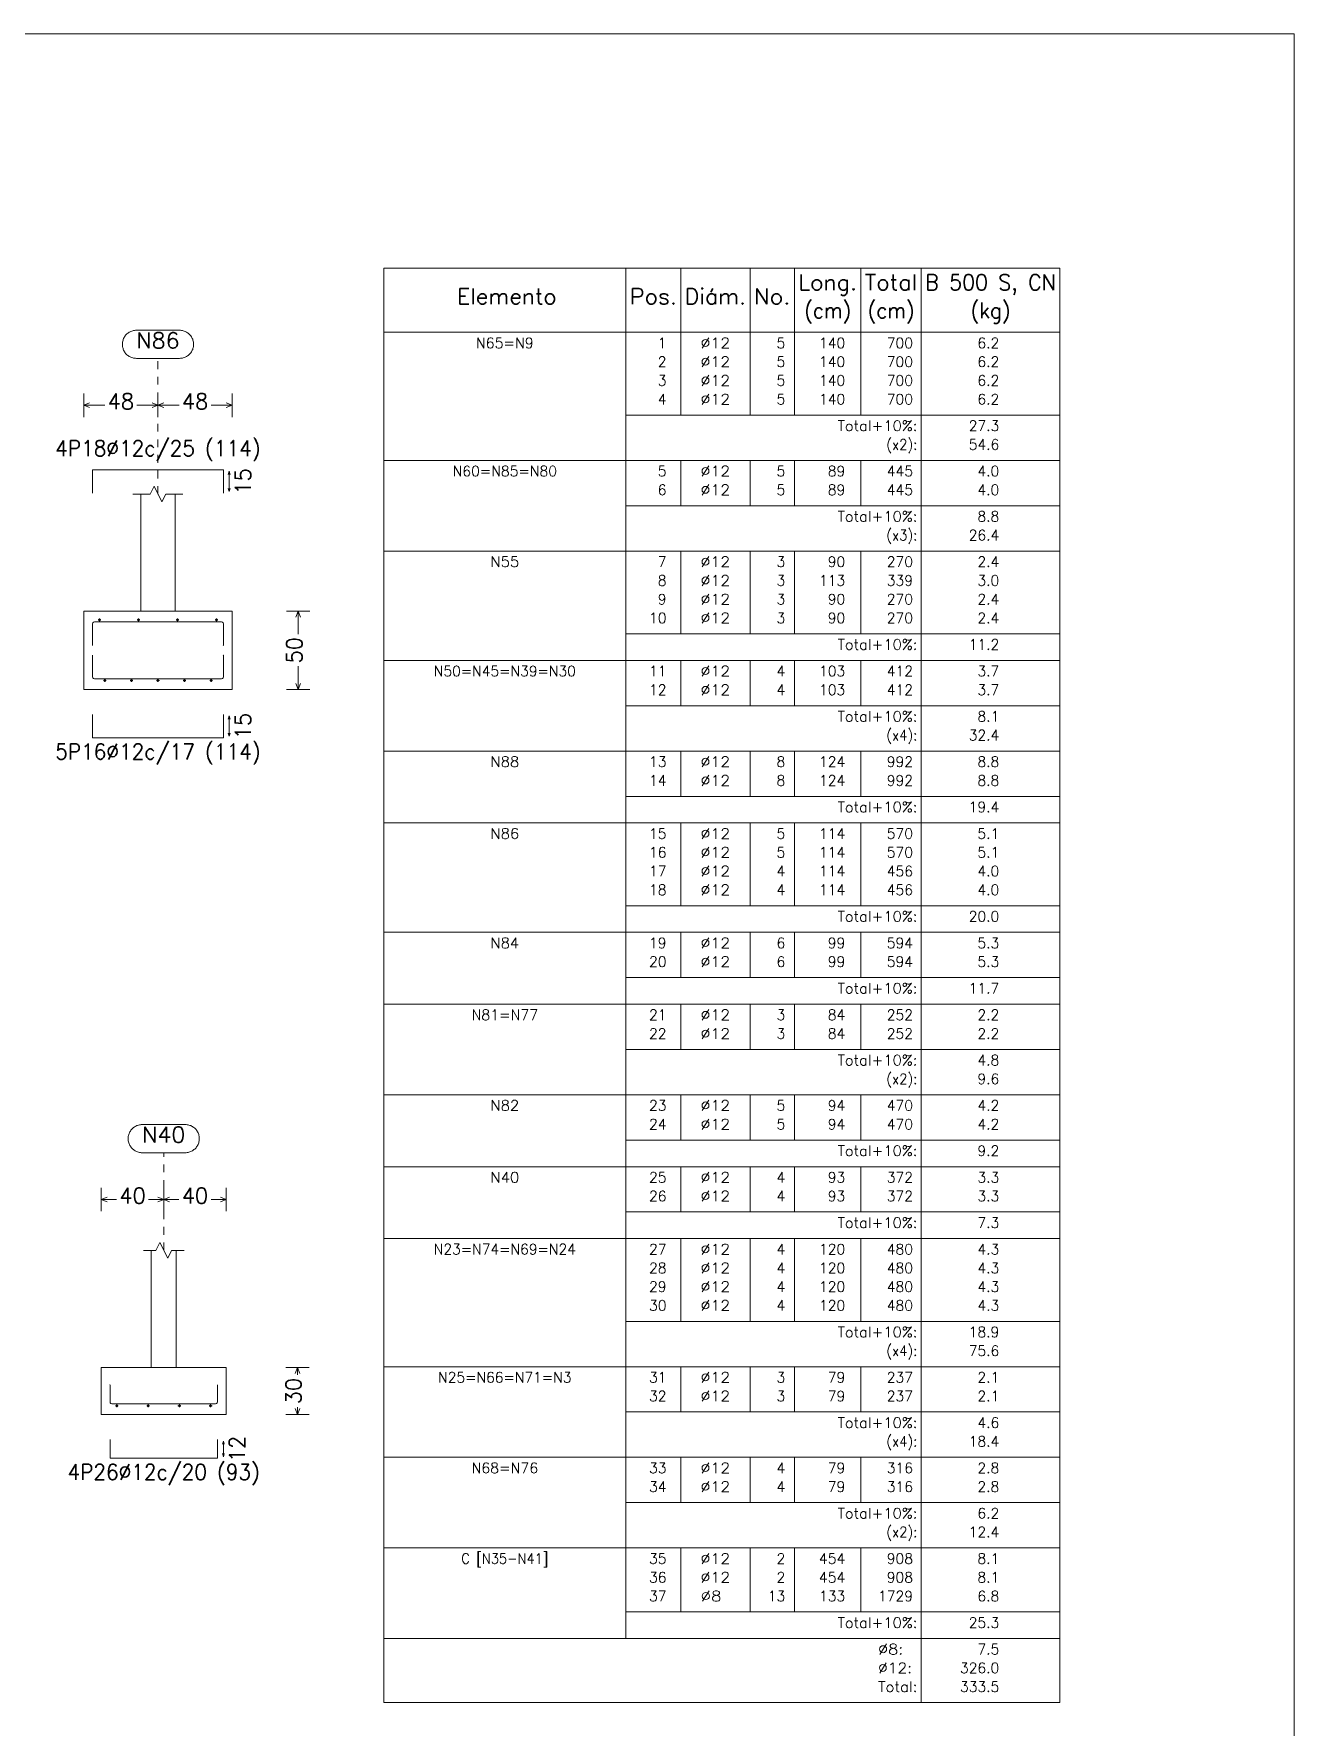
# Model space of a CAD drawing. Header units: millimetres. Extents: x -252 to 259, y -4 to 137.
# Drawn here: x -115.23 to -99.1, y 97.25 to 118.92 of the extents above; entities that cross this region are included whole.
import ezdxf
from ezdxf.enums import TextEntityAlignment as Align

# ---------------------------------------------------------------- set-up
doc = ezdxf.new("R2010")
doc.units = ezdxf.units.MM
doc.linetypes.add('CYPE_PUNTO', pattern=[0.075, 0, -0.075])
for name, color, linetype, lineweight in [('CIM_COTAS', 2, 'Continuous', 0), ('CIM_DIB_ARMADOS', 4, 'Continuous', 0), ('CIM_GEOMETRIA', 2, 'Continuous', 0), ('CIM_TXT_ARMADOS', 3, 'Continuous', 0), ('RECUAD_LIMITES', 2, 'Continuous', 0), ('TABLAS', 1, 'Continuous', 0), ('TEXTO_TABLAS', 1, 'Continuous', 0)]:
    doc.layers.add(name, color=color, linetype=linetype, lineweight=lineweight)
doc.styles.add('CYPETXT', font='romans__.ttf', dxfattribs={"height": 0.2})

msp = doc.modelspace()

# ---------------------------------------------------------------- hatches: boundary and pattern name
at = {"layer": 'CIM_DIB_ARMADOS'}
h = msp.add_hatch(color=256, dxfattribs=at)
edge = h.paths.add_edge_path(flags=0)
edge.add_arc((-114.483, 111.098), 0.0016, 0, 360)
h = msp.add_hatch(color=256, dxfattribs=at)
edge = h.paths.add_edge_path(flags=0)
edge.add_arc((-114.483, 110.97), 0.0016, 0, 360)
h = msp.add_hatch(color=256, dxfattribs=at)
edge = h.paths.add_edge_path(flags=0)
edge.add_arc((-112.807, 111.098), 0.0016, 0, 360)
h = msp.add_hatch(color=256, dxfattribs=at)
edge = h.paths.add_edge_path(flags=0)
edge.add_arc((-112.807, 110.97), 0.0016, 0, 360)
h = msp.add_hatch(color=256, dxfattribs=at)
edge = h.paths.add_edge_path(flags=0)
edge.add_arc((-114.259, 101.628), 0.0016, 0, 360)
h = msp.add_hatch(color=256, dxfattribs=at)
edge = h.paths.add_edge_path(flags=0)
edge.add_arc((-112.883, 101.628), 0.0016, 0, 360)

# ---------------------------------------------------------------- linework, layer by layer
at = {"layer": 'CIM_COTAS', "linetype": 'CYPE_PUNTO'}
for p, q in [((-113.645, 113.034), (-113.645, 114.77)), ((-113.571, 103.352), (-113.571, 104.603))]:
    msp.add_line(p, q, dxfattribs=at)
at = {"layer": 'CIM_COTAS'}
for p, q in [((-114.595, 114.02), (-114.595, 114.32)), ((-113.645, 114.02), (-113.645, 114.32)), ((-113.645, 114.02), (-113.645, 114.32)), ((-112.695, 114.02), (-112.695, 114.32)), ((-114.595, 114.17), (-114.52, 114.2)), ((-114.595, 114.17), (-114.52, 114.14)), ((-114.595, 114.17), (-114.326, 114.17)), ((-113.915, 114.17), (-113.645, 114.17)), ((-113.645, 114.17), (-113.72, 114.2)), ((-113.645, 114.17), (-113.72, 114.14)), ((-113.645, 114.17), (-113.57, 114.2)), ((-113.645, 114.17), (-113.57, 114.14)), ((-113.645, 114.17), (-113.376, 114.17)), ((-112.965, 114.17), (-112.695, 114.17)), ((-112.695, 114.17), (-112.77, 114.2)), ((-112.695, 114.17), (-112.77, 114.14)), ((-112, 111.534), (-111.7, 111.534)), ((-111.85, 111.534), (-111.88, 111.459)), ((-111.85, 111.534), (-111.82, 111.459)), ((-111.85, 111.24), (-111.85, 111.534)), ((-111.85, 110.534), (-111.85, 110.829)), ((-111.85, 110.534), (-111.88, 110.609)), ((-111.85, 110.534), (-111.82, 110.609)), ((-112, 110.534), (-111.7, 110.534)), ((-114.371, 103.853), (-114.371, 104.153)), ((-113.571, 103.853), (-113.571, 104.153)), ((-113.571, 103.853), (-113.571, 104.153)), ((-112.771, 103.853), (-112.771, 104.153)), ((-114.371, 104.003), (-114.296, 104.033)), ((-114.371, 104.003), (-114.296, 103.973)), ((-114.371, 104.003), (-114.177, 104.003)), ((-113.766, 104.003), (-113.571, 104.003)), ((-113.571, 104.003), (-113.646, 104.033)), ((-113.571, 104.003), (-113.646, 103.973)), ((-113.571, 104.003), (-113.496, 104.033)), ((-113.571, 104.003), (-113.496, 103.973)), ((-113.571, 104.003), (-113.377, 104.003)), ((-112.966, 104.003), (-112.771, 104.003)), ((-112.771, 104.003), (-112.846, 104.033)), ((-112.771, 104.003), (-112.846, 103.973)), ((-112.01, 101.852), (-111.71, 101.852)), ((-111.86, 101.852), (-111.89, 101.777)), ((-111.86, 101.852), (-111.83, 101.777)), ((-111.86, 101.758), (-111.86, 101.852)), ((-112.01, 101.252), (-111.71, 101.252)), ((-111.86, 101.252), (-111.89, 101.327)), ((-111.86, 101.252), (-111.86, 101.347)), ((-111.86, 101.252), (-111.83, 101.327))]:
    msp.add_line(p, q, dxfattribs=at)
for points in [[(-113.369, 115.13), (-113.357, 115.13), (-113.345, 115.129), (-113.333, 115.127), (-113.322, 115.124), (-113.31, 115.12), (-113.299, 115.116), (-113.288, 115.111), (-113.278, 115.105), (-113.267, 115.099), (-113.258, 115.091), (-113.249, 115.084), (-113.24, 115.075), (-113.232, 115.066), (-113.224, 115.057), (-113.218, 115.047), (-113.211, 115.037), (-113.206, 115.026), (-113.201, 115.015), (-113.197, 115.004), (-113.194, 114.992), (-113.192, 114.98), (-113.19, 114.968), (-113.189, 114.956), (-113.189, 114.944), (-113.19, 114.932), (-113.192, 114.92), (-113.194, 114.908), (-113.197, 114.897), (-113.201, 114.885), (-113.206, 114.874), (-113.211, 114.864), (-113.218, 114.853), (-113.224, 114.843), (-113.232, 114.834), (-113.24, 114.825), (-113.249, 114.817), (-113.258, 114.809), (-113.267, 114.802), (-113.278, 114.795), (-113.288, 114.79), (-113.299, 114.784), (-113.31, 114.78), (-113.322, 114.777), (-113.333, 114.774), (-113.345, 114.772), (-113.357, 114.771), (-113.369, 114.77), (-113.921, 114.77), (-113.933, 114.771), (-113.945, 114.772), (-113.957, 114.774), (-113.969, 114.777), (-113.98, 114.78), (-113.992, 114.784), (-114.002, 114.79), (-114.013, 114.795), (-114.023, 114.802), (-114.033, 114.809), (-114.042, 114.817), (-114.051, 114.825), (-114.059, 114.834), (-114.066, 114.843), (-114.073, 114.853), (-114.079, 114.864), (-114.085, 114.874), (-114.089, 114.885), (-114.093, 114.897), (-114.096, 114.908), (-114.099, 114.92), (-114.1, 114.932), (-114.101, 114.944), (-114.101, 114.956), (-114.1, 114.968), (-114.099, 114.98), (-114.096, 114.992), (-114.093, 115.004), (-114.089, 115.015), (-114.085, 115.026), (-114.079, 115.037), (-114.073, 115.047), (-114.066, 115.057), (-114.059, 115.066), (-114.051, 115.075), (-114.042, 115.084), (-114.033, 115.091), (-114.023, 115.099), (-114.013, 115.105), (-114.002, 115.111), (-113.992, 115.116), (-113.98, 115.12), (-113.969, 115.124), (-113.957, 115.127), (-113.945, 115.129), (-113.933, 115.13), (-113.921, 115.13), (-113.369, 115.13)], [(-113.295, 104.963), (-113.283, 104.963), (-113.272, 104.961), (-113.26, 104.959), (-113.248, 104.957), (-113.236, 104.953), (-113.225, 104.949), (-113.214, 104.944), (-113.204, 104.938), (-113.194, 104.931), (-113.184, 104.924), (-113.175, 104.917), (-113.166, 104.908), (-113.158, 104.899), (-113.151, 104.89), (-113.144, 104.88), (-113.138, 104.87), (-113.132, 104.859), (-113.128, 104.848), (-113.124, 104.836), (-113.12, 104.825), (-113.118, 104.813), (-113.116, 104.801), (-113.116, 104.789), (-113.116, 104.777), (-113.116, 104.765), (-113.118, 104.753), (-113.12, 104.741), (-113.124, 104.73), (-113.128, 104.718), (-113.132, 104.707), (-113.138, 104.697), (-113.144, 104.686), (-113.151, 104.676), (-113.158, 104.667), (-113.166, 104.658), (-113.175, 104.65), (-113.184, 104.642), (-113.194, 104.635), (-113.204, 104.628), (-113.214, 104.622), (-113.225, 104.617), (-113.236, 104.613), (-113.248, 104.609), (-113.26, 104.607), (-113.272, 104.605), (-113.283, 104.603), (-113.295, 104.603), (-113.847, 104.603), (-113.86, 104.603), (-113.871, 104.605), (-113.883, 104.607), (-113.895, 104.609), (-113.907, 104.613), (-113.918, 104.617), (-113.929, 104.622), (-113.939, 104.628), (-113.949, 104.635), (-113.959, 104.642), (-113.968, 104.65), (-113.977, 104.658), (-113.985, 104.667), (-113.992, 104.676), (-113.999, 104.686), (-114.005, 104.697), (-114.011, 104.707), (-114.015, 104.718), (-114.019, 104.73), (-114.023, 104.741), (-114.025, 104.753), (-114.027, 104.765), (-114.027, 104.777), (-114.027, 104.789), (-114.027, 104.801), (-114.025, 104.813), (-114.023, 104.825), (-114.019, 104.836), (-114.015, 104.848), (-114.011, 104.859), (-114.005, 104.87), (-113.999, 104.88), (-113.992, 104.89), (-113.985, 104.899), (-113.977, 104.908), (-113.968, 104.917), (-113.959, 104.924), (-113.949, 104.931), (-113.939, 104.938), (-113.929, 104.944), (-113.918, 104.949), (-113.907, 104.953), (-113.895, 104.957), (-113.883, 104.959), (-113.871, 104.961), (-113.86, 104.963), (-113.847, 104.963), (-113.295, 104.963)]]:
    msp.add_lwpolyline(points, close=True, dxfattribs=at)
at = {"layer": 'CIM_DIB_ARMADOS'}
for p, q in [((-114.413, 111.422), (-114.377, 111.422)), ((-114.395, 111.404), (-114.395, 111.44)), ((-113.913, 111.422), (-113.877, 111.422)), ((-113.895, 111.404), (-113.895, 111.44)), ((-113.413, 111.422), (-113.377, 111.422)), ((-113.395, 111.404), (-113.395, 111.44)), ((-112.913, 111.422), (-112.877, 111.422)), ((-112.895, 111.404), (-112.895, 111.44)), ((-114.343, 110.646), (-114.307, 110.646)), ((-114.325, 110.628), (-114.325, 110.664)), ((-114.003, 110.646), (-113.967, 110.646)), ((-113.985, 110.628), (-113.985, 110.664)), ((-113.663, 110.646), (-113.627, 110.646)), ((-113.645, 110.628), (-113.645, 110.664)), ((-113.323, 110.646), (-113.287, 110.646)), ((-113.305, 110.628), (-113.305, 110.664)), ((-112.983, 110.646), (-112.947, 110.646)), ((-112.965, 110.628), (-112.965, 110.664)), ((-114.189, 101.364), (-114.153, 101.364)), ((-114.171, 101.346), (-114.171, 101.382)), ((-113.789, 101.364), (-113.753, 101.364)), ((-113.771, 101.346), (-113.771, 101.382)), ((-113.389, 101.364), (-113.353, 101.364)), ((-113.371, 101.346), (-113.371, 101.382)), ((-112.989, 101.364), (-112.953, 101.364)), ((-112.971, 101.346), (-112.971, 101.382))]:
    msp.add_line(p, q, dxfattribs=at)
for points in [[(-112.807, 113.045), (-112.807, 113.345), (-114.483, 113.345), (-114.483, 113.045)], [(-112.807, 111.098), (-112.807, 111.374), (-112.81, 111.386), (-112.819, 111.395), (-112.831, 111.398), (-114.459, 111.398), (-114.471, 111.395), (-114.48, 111.386), (-114.483, 111.374), (-114.483, 111.098)], [(-112.807, 110.97), (-112.807, 110.694), (-112.81, 110.682), (-112.819, 110.673), (-112.831, 110.67), (-114.459, 110.67), (-114.471, 110.673), (-114.48, 110.682), (-114.483, 110.694), (-114.483, 110.97)], [(-112.807, 110.213), (-112.807, 109.913), (-114.483, 109.913), (-114.483, 110.213)], [(-112.883, 101.628), (-112.883, 101.412), (-112.887, 101.4), (-112.895, 101.391), (-112.907, 101.388), (-114.235, 101.388), (-114.247, 101.391), (-114.256, 101.4), (-114.259, 101.412), (-114.259, 101.628)], [(-112.883, 100.931), (-112.883, 100.691), (-114.259, 100.691), (-114.259, 100.931)]]:
    msp.add_lwpolyline(points, dxfattribs=at)
for centre, radius in [((-114.395, 111.422), 0.012), ((-113.895, 111.422), 0.012), ((-113.395, 111.422), 0.012), ((-112.895, 111.422), 0.012), ((-114.483, 111.098), 0.0016), ((-114.483, 110.97), 0.0016), ((-112.807, 111.098), 0.0016), ((-112.807, 110.97), 0.0016), ((-114.325, 110.646), 0.012), ((-113.985, 110.646), 0.012), ((-113.645, 110.646), 0.012), ((-113.305, 110.646), 0.012), ((-112.965, 110.646), 0.012), ((-114.259, 101.628), 0.0016), ((-112.883, 101.628), 0.0016), ((-114.171, 101.364), 0.012), ((-113.771, 101.364), 0.012), ((-113.371, 101.364), 0.012), ((-112.971, 101.364), 0.012)]:
    msp.add_circle(centre, radius, dxfattribs=at)
at = {"layer": 'CIM_GEOMETRIA'}
for p, q in [((-113.425, 111.534), (-113.425, 113.034)), ((-114.595, 111.534), (-112.695, 111.534)), ((-114.595, 110.534), (-114.595, 111.534)), ((-113.425, 111.534), (-113.865, 111.534)), ((-112.695, 110.534), (-112.695, 111.534)), ((-112.695, 110.534), (-114.595, 110.534)), ((-113.411, 101.852), (-113.411, 103.352)), ((-114.371, 101.852), (-112.771, 101.852)), ((-114.371, 101.252), (-114.371, 101.852)), ((-113.411, 101.852), (-113.731, 101.852)), ((-112.771, 101.252), (-112.771, 101.852)), ((-112.771, 101.252), (-114.371, 101.252))]:
    msp.add_line(p, q, dxfattribs=at)
for points in [[(-113.965, 113.034), (-113.745, 113.034), (-113.695, 113.134), (-113.595, 112.934), (-113.545, 113.034), (-113.325, 113.034)], [(-113.425, 111.534), (-113.457, 111.534), (-113.833, 111.534), (-113.865, 111.534), (-113.865, 113.034)], [(-113.831, 103.352), (-113.671, 103.352), (-113.621, 103.452), (-113.521, 103.252), (-113.471, 103.352), (-113.311, 103.352)], [(-113.411, 101.852), (-113.437, 101.852), (-113.705, 101.852), (-113.731, 101.852), (-113.731, 103.352)]]:
    msp.add_lwpolyline(points, dxfattribs=at)
at = {"layer": 'CIM_TXT_ARMADOS'}
for p, q in [((-112.745, 113.285), (-112.732, 113.325)), ((-112.72, 113.285), (-112.732, 113.325)), ((-112.732, 113.065), (-112.732, 113.325)), ((-112.745, 113.105), (-112.732, 113.065)), ((-112.72, 113.105), (-112.732, 113.065)), ((-112.745, 110.153), (-112.732, 110.193)), ((-112.72, 110.153), (-112.732, 110.193)), ((-112.732, 110.193), (-112.732, 109.933)), ((-112.745, 109.973), (-112.732, 109.933)), ((-112.72, 109.973), (-112.732, 109.933)), ((-112.821, 100.871), (-112.808, 100.911)), ((-112.796, 100.871), (-112.808, 100.911)), ((-112.808, 100.911), (-112.808, 100.711)), ((-112.821, 100.751), (-112.808, 100.711)), ((-112.796, 100.751), (-112.808, 100.711))]:
    msp.add_line(p, q, dxfattribs=at)
at = {"layer": 'RECUAD_LIMITES'}
msp.add_lwpolyline([(-158.498, 76.924), (-99.098, 76.924), (-99.098, 118.924), (-158.498, 118.924), (-158.498, 76.924)], close=True, dxfattribs=at)
at = {"layer": 'TABLAS'}
for p, q in [((-110.754, 115.054), (-110.754, 115.924)), ((-110.754, 115.924), (-102.098, 115.924)), ((-107.654, 115.054), (-107.654, 115.924)), ((-106.951, 115.054), (-106.951, 115.924)), ((-106.065, 115.054), (-106.065, 115.924)), ((-105.497, 115.054), (-105.497, 115.924)), ((-104.644, 115.054), (-104.644, 115.924)), ((-103.872, 115.054), (-103.872, 115.924)), ((-102.098, 115.054), (-102.098, 115.924)), ((-110.754, 115.104), (-102.098, 115.104)), ((-110.754, 113.514), (-110.754, 115.054)), ((-107.654, 113.514), (-107.654, 115.054)), ((-106.951, 114.044), (-106.951, 115.054)), ((-106.065, 114.044), (-106.065, 115.054)), ((-105.497, 114.044), (-105.497, 115.054)), ((-104.644, 114.044), (-104.644, 115.054)), ((-103.872, 113.514), (-103.872, 115.054)), ((-102.098, 113.514), (-102.098, 115.054)), ((-107.654, 114.044), (-102.098, 114.044)), ((-110.754, 113.414), (-110.754, 113.514)), ((-110.754, 113.464), (-102.098, 113.464)), ((-110.754, 112.354), (-110.754, 113.414)), ((-107.654, 113.414), (-107.654, 113.514)), ((-107.654, 112.354), (-107.654, 113.414)), ((-106.951, 113.414), (-106.951, 113.464)), ((-106.951, 112.884), (-106.951, 113.414)), ((-106.065, 113.414), (-106.065, 113.464)), ((-106.065, 112.884), (-106.065, 113.414)), ((-105.497, 113.414), (-105.497, 113.464)), ((-105.497, 112.884), (-105.497, 113.414)), ((-104.644, 113.414), (-104.644, 113.464)), ((-104.644, 112.884), (-104.644, 113.414)), ((-103.872, 113.414), (-103.872, 113.514)), ((-103.872, 112.354), (-103.872, 113.414)), ((-102.098, 113.414), (-102.098, 113.514)), ((-102.098, 112.354), (-102.098, 113.414)), ((-107.654, 112.884), (-102.098, 112.884)), ((-110.754, 112.254), (-110.754, 112.354)), ((-110.754, 112.304), (-102.098, 112.304)), ((-107.654, 112.254), (-107.654, 112.354)), ((-106.951, 112.254), (-106.951, 112.304)), ((-106.065, 112.254), (-106.065, 112.304)), ((-105.497, 112.254), (-105.497, 112.304)), ((-104.644, 112.254), (-104.644, 112.304)), ((-103.872, 112.254), (-103.872, 112.354)), ((-102.098, 112.254), (-102.098, 112.354)), ((-110.754, 110.954), (-110.754, 112.254)), ((-107.654, 110.954), (-107.654, 112.254)), ((-106.951, 111.244), (-106.951, 112.254)), ((-106.065, 111.244), (-106.065, 112.254)), ((-105.497, 111.244), (-105.497, 112.254)), ((-104.644, 111.244), (-104.644, 112.254)), ((-103.872, 110.954), (-103.872, 112.254)), ((-102.098, 110.954), (-102.098, 112.254)), ((-107.654, 111.244), (-102.098, 111.244)), ((-110.754, 110.854), (-110.754, 110.954)), ((-110.754, 110.904), (-102.098, 110.904)), ((-110.754, 109.794), (-110.754, 110.854)), ((-107.654, 110.854), (-107.654, 110.954)), ((-107.654, 109.794), (-107.654, 110.854)), ((-106.951, 110.854), (-106.951, 110.904)), ((-106.951, 110.324), (-106.951, 110.854)), ((-106.065, 110.854), (-106.065, 110.904)), ((-106.065, 110.324), (-106.065, 110.854)), ((-105.497, 110.854), (-105.497, 110.904)), ((-105.497, 110.324), (-105.497, 110.854)), ((-104.644, 110.854), (-104.644, 110.904)), ((-104.644, 110.324), (-104.644, 110.854)), ((-103.872, 110.854), (-103.872, 110.954)), ((-103.872, 109.794), (-103.872, 110.854)), ((-102.098, 110.854), (-102.098, 110.954)), ((-102.098, 109.794), (-102.098, 110.854)), ((-107.654, 110.324), (-102.098, 110.324)), ((-110.754, 109.694), (-110.754, 109.794)), ((-110.754, 109.744), (-102.098, 109.744)), ((-110.754, 108.874), (-110.754, 109.694)), ((-107.654, 109.694), (-107.654, 109.794)), ((-107.654, 108.874), (-107.654, 109.694)), ((-106.951, 109.694), (-106.951, 109.744)), ((-106.951, 109.164), (-106.951, 109.694)), ((-106.065, 109.694), (-106.065, 109.744)), ((-106.065, 109.164), (-106.065, 109.694)), ((-105.497, 109.694), (-105.497, 109.744)), ((-105.497, 109.164), (-105.497, 109.694)), ((-104.644, 109.694), (-104.644, 109.744)), ((-104.644, 109.164), (-104.644, 109.694)), ((-103.872, 109.694), (-103.872, 109.794)), ((-103.872, 108.874), (-103.872, 109.694)), ((-102.098, 109.694), (-102.098, 109.794)), ((-102.098, 108.874), (-102.098, 109.694)), ((-107.654, 109.164), (-102.098, 109.164)), ((-110.754, 108.774), (-110.754, 108.874)), ((-110.754, 108.824), (-102.098, 108.824)), ((-107.654, 108.774), (-107.654, 108.874)), ((-106.951, 108.774), (-106.951, 108.824)), ((-106.065, 108.774), (-106.065, 108.824)), ((-105.497, 108.774), (-105.497, 108.824)), ((-104.644, 108.774), (-104.644, 108.824)), ((-103.872, 108.774), (-103.872, 108.874)), ((-102.098, 108.774), (-102.098, 108.874)), ((-110.754, 107.474), (-110.754, 108.774)), ((-107.654, 107.474), (-107.654, 108.774)), ((-106.951, 107.764), (-106.951, 108.774)), ((-106.065, 107.764), (-106.065, 108.774)), ((-105.497, 107.764), (-105.497, 108.774)), ((-104.644, 107.764), (-104.644, 108.774)), ((-103.872, 107.474), (-103.872, 108.774)), ((-102.098, 107.474), (-102.098, 108.774)), ((-107.654, 107.764), (-102.098, 107.764)), ((-110.754, 107.374), (-110.754, 107.474)), ((-110.754, 107.424), (-102.098, 107.424)), ((-110.754, 106.554), (-110.754, 107.374)), ((-107.654, 107.374), (-107.654, 107.474)), ((-107.654, 106.554), (-107.654, 107.374)), ((-106.951, 107.374), (-106.951, 107.424)), ((-106.951, 106.844), (-106.951, 107.374)), ((-106.065, 107.374), (-106.065, 107.424)), ((-106.065, 106.844), (-106.065, 107.374)), ((-105.497, 107.374), (-105.497, 107.424)), ((-105.497, 106.844), (-105.497, 107.374)), ((-104.644, 107.374), (-104.644, 107.424)), ((-104.644, 106.844), (-104.644, 107.374)), ((-103.872, 107.374), (-103.872, 107.474)), ((-103.872, 106.554), (-103.872, 107.374)), ((-102.098, 107.374), (-102.098, 107.474)), ((-102.098, 106.554), (-102.098, 107.374)), ((-107.654, 106.844), (-102.098, 106.844)), ((-110.754, 106.454), (-110.754, 106.554)), ((-110.754, 106.504), (-102.098, 106.504)), ((-110.754, 105.394), (-110.754, 106.454)), ((-107.654, 106.454), (-107.654, 106.554)), ((-107.654, 105.394), (-107.654, 106.454)), ((-106.951, 106.454), (-106.951, 106.504)), ((-106.951, 105.924), (-106.951, 106.454)), ((-106.065, 106.454), (-106.065, 106.504)), ((-106.065, 105.924), (-106.065, 106.454)), ((-105.497, 106.454), (-105.497, 106.504)), ((-105.497, 105.924), (-105.497, 106.454)), ((-104.644, 106.454), (-104.644, 106.504)), ((-104.644, 105.924), (-104.644, 106.454)), ((-103.872, 106.454), (-103.872, 106.554)), ((-103.872, 105.394), (-103.872, 106.454)), ((-102.098, 106.454), (-102.098, 106.554)), ((-102.098, 105.394), (-102.098, 106.454)), ((-107.654, 105.924), (-102.098, 105.924)), ((-110.754, 105.294), (-110.754, 105.394)), ((-110.754, 105.344), (-102.098, 105.344)), ((-107.654, 105.294), (-107.654, 105.394)), ((-106.951, 105.294), (-106.951, 105.344)), ((-106.065, 105.294), (-106.065, 105.344)), ((-105.497, 105.294), (-105.497, 105.344)), ((-104.644, 105.294), (-104.644, 105.344)), ((-103.872, 105.294), (-103.872, 105.394)), ((-102.098, 105.294), (-102.098, 105.394)), ((-110.754, 104.474), (-110.754, 105.294)), ((-107.654, 104.474), (-107.654, 105.294)), ((-106.951, 104.764), (-106.951, 105.294)), ((-106.065, 104.764), (-106.065, 105.294)), ((-105.497, 104.764), (-105.497, 105.294)), ((-104.644, 104.764), (-104.644, 105.294)), ((-103.872, 104.474), (-103.872, 105.294)), ((-102.098, 104.474), (-102.098, 105.294)), ((-107.654, 104.764), (-102.098, 104.764)), ((-110.754, 104.374), (-110.754, 104.474)), ((-107.654, 104.374), (-107.654, 104.474)), ((-103.872, 104.374), (-103.872, 104.474)), ((-102.098, 104.374), (-102.098, 104.474)), ((-110.754, 104.424), (-102.098, 104.424)), ((-110.754, 103.554), (-110.754, 104.374)), ((-107.654, 103.554), (-107.654, 104.374)), ((-106.951, 104.374), (-106.951, 104.424)), ((-106.951, 103.844), (-106.951, 104.374)), ((-106.065, 104.374), (-106.065, 104.424)), ((-106.065, 103.844), (-106.065, 104.374)), ((-105.497, 104.374), (-105.497, 104.424)), ((-105.497, 103.844), (-105.497, 104.374)), ((-104.644, 104.374), (-104.644, 104.424)), ((-104.644, 103.844), (-104.644, 104.374)), ((-103.872, 103.554), (-103.872, 104.374)), ((-102.098, 103.554), (-102.098, 104.374)), ((-107.654, 103.844), (-102.098, 103.844)), ((-110.754, 103.454), (-110.754, 103.554)), ((-110.754, 103.504), (-102.098, 103.504)), ((-110.754, 101.914), (-110.754, 103.454)), ((-107.654, 103.454), (-107.654, 103.554)), ((-107.654, 101.914), (-107.654, 103.454)), ((-106.951, 103.454), (-106.951, 103.504)), ((-106.951, 102.444), (-106.951, 103.454)), ((-106.065, 103.454), (-106.065, 103.504)), ((-106.065, 102.444), (-106.065, 103.454)), ((-105.497, 103.454), (-105.497, 103.504)), ((-105.497, 102.444), (-105.497, 103.454)), ((-104.644, 103.454), (-104.644, 103.504)), ((-104.644, 102.444), (-104.644, 103.454)), ((-103.872, 103.454), (-103.872, 103.554)), ((-103.872, 101.914), (-103.872, 103.454)), ((-102.098, 103.454), (-102.098, 103.554)), ((-102.098, 101.914), (-102.098, 103.454)), ((-107.654, 102.444), (-102.098, 102.444)), ((-110.754, 101.814), (-110.754, 101.914)), ((-107.654, 101.814), (-107.654, 101.914)), ((-103.872, 101.814), (-103.872, 101.914)), ((-102.098, 101.814), (-102.098, 101.914)), ((-110.754, 101.864), (-102.098, 101.864)), ((-110.754, 100.754), (-110.754, 101.814)), ((-107.654, 100.754), (-107.654, 101.814)), ((-106.951, 101.814), (-106.951, 101.864)), ((-106.951, 101.284), (-106.951, 101.814)), ((-106.065, 101.814), (-106.065, 101.864)), ((-106.065, 101.284), (-106.065, 101.814)), ((-105.497, 101.814), (-105.497, 101.864)), ((-105.497, 101.284), (-105.497, 101.814)), ((-104.644, 101.814), (-104.644, 101.864)), ((-104.644, 101.284), (-104.644, 101.814)), ((-103.872, 100.754), (-103.872, 101.814)), ((-102.098, 100.754), (-102.098, 101.814)), ((-107.654, 101.284), (-102.098, 101.284)), ((-110.754, 100.654), (-110.754, 100.754)), ((-110.754, 100.704), (-102.098, 100.704)), ((-110.754, 99.594), (-110.754, 100.654)), ((-107.654, 100.654), (-107.654, 100.754)), ((-107.654, 99.594), (-107.654, 100.654)), ((-106.951, 100.654), (-106.951, 100.704)), ((-106.951, 100.124), (-106.951, 100.654)), ((-106.065, 100.654), (-106.065, 100.704)), ((-106.065, 100.124), (-106.065, 100.654)), ((-105.497, 100.654), (-105.497, 100.704)), ((-105.497, 100.124), (-105.497, 100.654)), ((-104.644, 100.654), (-104.644, 100.704)), ((-104.644, 100.124), (-104.644, 100.654)), ((-103.872, 100.654), (-103.872, 100.754)), ((-103.872, 99.594), (-103.872, 100.654)), ((-102.098, 100.654), (-102.098, 100.754)), ((-102.098, 99.594), (-102.098, 100.654)), ((-107.654, 100.124), (-102.098, 100.124)), ((-110.754, 99.494), (-110.754, 99.594)), ((-110.754, 99.544), (-102.098, 99.544)), ((-110.754, 98.434), (-110.754, 99.494)), ((-107.654, 99.494), (-107.654, 99.594)), ((-107.654, 98.434), (-107.654, 99.494)), ((-106.951, 99.494), (-106.951, 99.544)), ((-106.951, 98.724), (-106.951, 99.494)), ((-106.065, 99.494), (-106.065, 99.544)), ((-106.065, 98.724), (-106.065, 99.494)), ((-105.497, 99.494), (-105.497, 99.544)), ((-105.497, 98.724), (-105.497, 99.494)), ((-104.644, 99.494), (-104.644, 99.544)), ((-104.644, 98.724), (-104.644, 99.494)), ((-103.872, 99.494), (-103.872, 99.594)), ((-103.872, 98.434), (-103.872, 99.494)), ((-102.098, 99.494), (-102.098, 99.594)), ((-102.098, 98.434), (-102.098, 99.494)), ((-107.654, 98.724), (-102.098, 98.724)), ((-110.754, 98.334), (-110.754, 98.434)), ((-107.654, 98.384), (-107.654, 98.434)), ((-103.872, 98.334), (-103.872, 98.434)), ((-102.098, 98.334), (-102.098, 98.434)), ((-110.754, 98.384), (-102.098, 98.384)), ((-110.754, 98.094), (-110.754, 98.334)), ((-103.872, 98.094), (-103.872, 98.334)), ((-102.098, 98.094), (-102.098, 98.334)), ((-110.754, 97.854), (-110.754, 98.094)), ((-103.872, 97.854), (-103.872, 98.094)), ((-102.098, 97.854), (-102.098, 98.094)), ((-110.754, 97.564), (-110.754, 97.854)), ((-103.872, 97.564), (-103.872, 97.854)), ((-102.098, 97.564), (-102.098, 97.854)), ((-110.754, 97.564), (-102.098, 97.564))]:
    msp.add_line(p, q, dxfattribs=at)

# ---------------------------------------------------------------- texts
at = {"layer": 'CIM_COTAS', "style": 'CYPETXT'}
for s, width, p, p2 in [('N86', 0.924861, (-113.921, 114.9), (-113.369, 114.9)), ('48', 0.872087, (-114.288, 114.12), (-113.952, 114.12)), ('48', 0.872087, (-113.338, 114.12), (-113.002, 114.12)), ('N40', 0.924861, (-113.847, 104.733), (-113.295, 104.733)), ('40', 0.872087, (-114.139, 103.953), (-113.803, 103.953)), ('40', 0.872087, (-113.339, 103.953), (-113.003, 103.953))]:
    msp.add_text(s, height=0.2, dxfattribs=dict(at, width=width)).set_placement(p, p2, align=Align.FIT)
at = {"layer": 'CIM_COTAS', "style": 'CYPETXT', "width": 0.872087}
for s, p, p2 in [('50', (-111.8, 110.866), (-111.8, 111.202)), ('30', (-111.81, 101.384), (-111.81, 101.72))]:
    msp.add_text(s, height=0.2, rotation=90, dxfattribs=at).set_placement(p, p2, align=Align.FIT)
at = {"layer": 'CIM_TXT_ARMADOS', "style": 'CYPETXT'}
for s, width, p, p2 in [('4P18%%c12c/25 (114)', 0.829545, (-114.961, 113.52), (-112.33, 113.52)), ('5P16%%c12c/17 (114)', 0.829545, (-114.961, 109.638), (-112.33, 109.638)), ('4P26%%c12c/20 (93)', 0.826794, (-114.803, 100.416), (-112.34, 100.416))]:
    msp.add_text(s, height=0.2, dxfattribs=dict(at, width=width)).set_placement(p, p2, align=Align.FIT)
at = {"layer": 'CIM_TXT_ARMADOS', "style": 'CYPETXT', "width": 0.872087}
for s, p, p2 in [('15', (-112.457, 113.027), (-112.457, 113.363)), ('15', (-112.457, 109.895), (-112.457, 110.231)), ('12', (-112.533, 100.643), (-112.533, 100.979))]:
    msp.add_text(s, height=0.2, rotation=90, dxfattribs=at).set_placement(p, p2, align=Align.FIT)
at = {"layer": 'TEXTO_TABLAS', "style": 'CYPETXT'}
for s, height, width, p, p2 in [('Long.', 0.2, 0.937094, (-105.447, 115.644), (-104.694, 115.644)), ('Total', 0.2, 0.935074, (-104.594, 115.644), (-103.922, 115.644)), ('B 500 S, CN', 0.2, 0.772631, (-103.822, 115.644), (-102.148, 115.644)), ('Elemento', 0.2, 0.922929, (-109.816, 115.464), (-108.541, 115.464)), ('Pos.', 0.2, 0.930043, (-107.604, 115.464), (-107.001, 115.464)), ('Diám.', 0.2, 0.924206, (-106.901, 115.464), (-106.115, 115.464)), ('No.', 0.2, 0.948463, (-106.015, 115.464), (-105.547, 115.464)), ('(cm)', 0.2, 0.818573, (-105.37, 115.284), (-104.77, 115.284)), ('(cm)', 0.2, 0.818573, (-104.558, 115.284), (-103.958, 115.284)), ('(kg)', 0.2, 0.827454, (-103.241, 115.284), (-102.728, 115.284)), ('N65=N9', 0.1333, 0.88786, (-109.574, 114.901), (-108.834, 114.901)), ('1', 0.133, 0.872087, (-107.246, 114.901), (-107.134, 114.901)), ('%%c12', 0.1333, 1.002473, (-106.698, 114.901), (-106.318, 114.901)), ('5', 0.133, 0.872087, (-105.725, 114.901), (-105.613, 114.901)), ('140', 0.1333, 0.872087, (-105.182, 114.901), (-104.846, 114.901)), ('700', 0.1333, 0.872087, (-104.314, 114.901), (-103.978, 114.901)), ('6.2', 0.1333, 0.868061, (-103.153, 114.901), (-102.873, 114.901)), ('2', 0.133, 0.872087, (-107.246, 114.661), (-107.134, 114.661)), ('%%c12', 0.1333, 1.002473, (-106.698, 114.661), (-106.318, 114.661)), ('5', 0.133, 0.872087, (-105.725, 114.661), (-105.613, 114.661)), ('140', 0.1333, 0.872087, (-105.182, 114.661), (-104.846, 114.661)), ('700', 0.1333, 0.872087, (-104.314, 114.661), (-103.978, 114.661)), ('6.2', 0.1333, 0.868061, (-103.153, 114.661), (-102.873, 114.661)), ('3', 0.133, 0.872087, (-107.246, 114.421), (-107.134, 114.421)), ('%%c12', 0.1333, 1.002473, (-106.698, 114.421), (-106.318, 114.421)), ('5', 0.133, 0.872087, (-105.725, 114.421), (-105.613, 114.421)), ('140', 0.1333, 0.872087, (-105.182, 114.421), (-104.846, 114.421)), ('700', 0.1333, 0.872087, (-104.314, 114.421), (-103.978, 114.421)), ('6.2', 0.1333, 0.868061, (-103.153, 114.421), (-102.873, 114.421)), ('4', 0.133, 0.872087, (-107.246, 114.181), (-107.134, 114.181)), ('%%c12', 0.1333, 1.002473, (-106.698, 114.181), (-106.318, 114.181)), ('5', 0.133, 0.872087, (-105.725, 114.181), (-105.613, 114.181)), ('140', 0.1333, 0.872087, (-105.182, 114.181), (-104.846, 114.181)), ('700', 0.1333, 0.872087, (-104.314, 114.181), (-103.978, 114.181)), ('6.2', 0.1333, 0.868061, (-103.153, 114.181), (-102.873, 114.181)), ('Total+10%:', 0.1333, 0.906318, (-104.944, 113.841), (-103.922, 113.841)), ('27.3', 0.1333, 0.869207, (-103.265, 113.841), (-102.873, 113.841)), ('(x2):', 0.1333, 0.820215, (-104.32, 113.601), (-103.922, 113.601)), ('54.6', 0.1333, 0.869207, (-103.265, 113.601), (-102.873, 113.601)), ('N60=N85=N80', 0.13333, 0.875556, (-109.872, 113.261), (-108.536, 113.261)), ('5', 0.133, 0.872087, (-107.246, 113.261), (-107.134, 113.261)), ('%%c12', 0.1333, 1.002473, (-106.698, 113.261), (-106.318, 113.261)), ('5', 0.133, 0.872087, (-105.725, 113.261), (-105.613, 113.261)), ('89', 0.1333, 0.872087, (-105.07, 113.261), (-104.846, 113.261)), ('445', 0.1333, 0.872087, (-104.314, 113.261), (-103.978, 113.261)), ('4.0', 0.1333, 0.868061, (-103.153, 113.261), (-102.873, 113.261)), ('6', 0.133, 0.872087, (-107.246, 113.021), (-107.134, 113.021)), ('%%c12', 0.1333, 1.002473, (-106.698, 113.021), (-106.318, 113.021)), ('5', 0.133, 0.872087, (-105.725, 113.021), (-105.613, 113.021)), ('89', 0.1333, 0.872087, (-105.07, 113.021), (-104.846, 113.021)), ('445', 0.1333, 0.872087, (-104.314, 113.021), (-103.978, 113.021)), ('4.0', 0.1333, 0.868061, (-103.153, 113.021), (-102.873, 113.021)), ('Total+10%:', 0.1333, 0.906318, (-104.944, 112.681), (-103.922, 112.681)), ('8.8', 0.1333, 0.868061, (-103.153, 112.681), (-102.873, 112.681)), ('(x3):', 0.1333, 0.820215, (-104.32, 112.441), (-103.922, 112.441)), ('26.4', 0.1333, 0.869207, (-103.265, 112.441), (-102.873, 112.441)), ('N55', 0.1333, 0.924861, (-109.388, 112.101), (-109.02, 112.101)), ('7', 0.133, 0.872087, (-107.246, 112.101), (-107.134, 112.101)), ('%%c12', 0.1333, 1.002473, (-106.698, 112.101), (-106.318, 112.101)), ('3', 0.133, 0.872087, (-105.725, 112.101), (-105.613, 112.101)), ('90', 0.1333, 0.872087, (-105.07, 112.101), (-104.846, 112.101)), ('270', 0.1333, 0.872087, (-104.314, 112.101), (-103.978, 112.101)), ('2.4', 0.1333, 0.868061, (-103.153, 112.101), (-102.873, 112.101)), ('8', 0.133, 0.872087, (-107.246, 111.861), (-107.134, 111.861)), ('%%c12', 0.1333, 1.002473, (-106.698, 111.861), (-106.318, 111.861)), ('3', 0.133, 0.872087, (-105.725, 111.861), (-105.613, 111.861)), ('113', 0.1333, 0.872087, (-105.182, 111.861), (-104.846, 111.861)), ('339', 0.1333, 0.872087, (-104.314, 111.861), (-103.978, 111.861)), ('3.0', 0.1333, 0.868061, (-103.153, 111.861), (-102.873, 111.861)), ('9', 0.133, 0.872087, (-107.246, 111.621), (-107.134, 111.621)), ('%%c12', 0.1333, 1.002473, (-106.698, 111.621), (-106.318, 111.621)), ('3', 0.133, 0.872087, (-105.725, 111.621), (-105.613, 111.621)), ('90', 0.1333, 0.872087, (-105.07, 111.621), (-104.846, 111.621)), ('270', 0.1333, 0.872087, (-104.314, 111.621), (-103.978, 111.621)), ('2.4', 0.1333, 0.868061, (-103.153, 111.621), (-102.873, 111.621)), ('10', 0.1333, 0.872087, (-107.358, 111.381), (-107.134, 111.381)), ('%%c12', 0.1333, 1.002473, (-106.698, 111.381), (-106.318, 111.381)), ('3', 0.133, 0.872087, (-105.725, 111.381), (-105.613, 111.381)), ('90', 0.1333, 0.872087, (-105.07, 111.381), (-104.846, 111.381)), ('270', 0.1333, 0.872087, (-104.314, 111.381), (-103.978, 111.381)), ('2.4', 0.1333, 0.868061, (-103.153, 111.381), (-102.873, 111.381)), ('Total+10%:', 0.1333, 0.906318, (-104.944, 111.041), (-103.922, 111.041)), ('11.2', 0.1333, 0.869207, (-103.265, 111.041), (-102.873, 111.041)), ('N50=N45=N39=N30', 0.13333, 0.870863, (-110.114, 110.701), (-108.294, 110.701)), ('11', 0.1333, 0.872087, (-107.358, 110.701), (-107.134, 110.701)), ('%%c12', 0.1333, 1.002473, (-106.698, 110.701), (-106.318, 110.701)), ('4', 0.133, 0.872087, (-105.725, 110.701), (-105.613, 110.701)), ('103', 0.1333, 0.872087, (-105.182, 110.701), (-104.846, 110.701)), ('412', 0.1333, 0.872087, (-104.314, 110.701), (-103.978, 110.701)), ('3.7', 0.1333, 0.868061, (-103.153, 110.701), (-102.873, 110.701)), ('12', 0.1333, 0.872087, (-107.358, 110.461), (-107.134, 110.461)), ('%%c12', 0.1333, 1.002473, (-106.698, 110.461), (-106.318, 110.461)), ('4', 0.133, 0.872087, (-105.725, 110.461), (-105.613, 110.461)), ('103', 0.1333, 0.872087, (-105.182, 110.461), (-104.846, 110.461)), ('412', 0.1333, 0.872087, (-104.314, 110.461), (-103.978, 110.461)), ('3.7', 0.1333, 0.868061, (-103.153, 110.461), (-102.873, 110.461)), ('Total+10%:', 0.1333, 0.906318, (-104.944, 110.121), (-103.922, 110.121)), ('8.1', 0.1333, 0.868061, (-103.153, 110.121), (-102.873, 110.121)), ('(x4):', 0.1333, 0.820215, (-104.32, 109.881), (-103.922, 109.881)), ('32.4', 0.1333, 0.869207, (-103.265, 109.881), (-102.873, 109.881)), ('N88', 0.1333, 0.924861, (-109.388, 109.541), (-109.02, 109.541)), ('13', 0.1333, 0.872087, (-107.358, 109.541), (-107.134, 109.541)), ('%%c12', 0.1333, 1.002473, (-106.698, 109.541), (-106.318, 109.541)), ('8', 0.133, 0.872087, (-105.725, 109.541), (-105.613, 109.541)), ('124', 0.1333, 0.872087, (-105.182, 109.541), (-104.846, 109.541)), ('992', 0.1333, 0.872087, (-104.314, 109.541), (-103.978, 109.541)), ('8.8', 0.1333, 0.868061, (-103.153, 109.541), (-102.873, 109.541)), ('14', 0.1333, 0.872087, (-107.358, 109.301), (-107.134, 109.301)), ('%%c12', 0.1333, 1.002473, (-106.698, 109.301), (-106.318, 109.301)), ('8', 0.133, 0.872087, (-105.725, 109.301), (-105.613, 109.301)), ('124', 0.1333, 0.872087, (-105.182, 109.301), (-104.846, 109.301)), ('992', 0.1333, 0.872087, (-104.314, 109.301), (-103.978, 109.301)), ('8.8', 0.1333, 0.868061, (-103.153, 109.301), (-102.873, 109.301)), ('Total+10%:', 0.1333, 0.906318, (-104.944, 108.961), (-103.922, 108.961)), ('19.4', 0.1333, 0.869207, (-103.265, 108.961), (-102.873, 108.961)), ('N86', 0.1333, 0.924861, (-109.388, 108.621), (-109.02, 108.621)), ('15', 0.1333, 0.872087, (-107.358, 108.621), (-107.134, 108.621)), ('%%c12', 0.1333, 1.002473, (-106.698, 108.621), (-106.318, 108.621)), ('5', 0.133, 0.872087, (-105.725, 108.621), (-105.613, 108.621)), ('114', 0.1333, 0.872087, (-105.182, 108.621), (-104.846, 108.621)), ('570', 0.1333, 0.872087, (-104.314, 108.621), (-103.978, 108.621)), ('5.1', 0.1333, 0.868061, (-103.153, 108.621), (-102.873, 108.621)), ('16', 0.1333, 0.872087, (-107.358, 108.381), (-107.134, 108.381)), ('%%c12', 0.1333, 1.002473, (-106.698, 108.381), (-106.318, 108.381)), ('5', 0.133, 0.872087, (-105.725, 108.381), (-105.613, 108.381)), ('114', 0.1333, 0.872087, (-105.182, 108.381), (-104.846, 108.381)), ('570', 0.1333, 0.872087, (-104.314, 108.381), (-103.978, 108.381)), ('5.1', 0.1333, 0.868061, (-103.153, 108.381), (-102.873, 108.381)), ('17', 0.1333, 0.872087, (-107.358, 108.141), (-107.134, 108.141)), ('%%c12', 0.1333, 1.002473, (-106.698, 108.141), (-106.318, 108.141)), ('4', 0.133, 0.872087, (-105.725, 108.141), (-105.613, 108.141)), ('114', 0.1333, 0.872087, (-105.182, 108.141), (-104.846, 108.141)), ('456', 0.1333, 0.872087, (-104.314, 108.141), (-103.978, 108.141)), ('4.0', 0.1333, 0.868061, (-103.153, 108.141), (-102.873, 108.141)), ('18', 0.1333, 0.872087, (-107.358, 107.901), (-107.134, 107.901)), ('%%c12', 0.1333, 1.002473, (-106.698, 107.901), (-106.318, 107.901)), ('4', 0.133, 0.872087, (-105.725, 107.901), (-105.613, 107.901)), ('114', 0.1333, 0.872087, (-105.182, 107.901), (-104.846, 107.901)), ('456', 0.1333, 0.872087, (-104.314, 107.901), (-103.978, 107.901)), ('4.0', 0.1333, 0.868061, (-103.153, 107.901), (-102.873, 107.901)), ('Total+10%:', 0.1333, 0.906318, (-104.944, 107.561), (-103.922, 107.561)), ('20.0', 0.1333, 0.869207, (-103.265, 107.561), (-102.873, 107.561)), ('N84', 0.1333, 0.924861, (-109.388, 107.221), (-109.02, 107.221)), ('19', 0.1333, 0.872087, (-107.358, 107.221), (-107.134, 107.221)), ('%%c12', 0.1333, 1.002473, (-106.698, 107.221), (-106.318, 107.221)), ('6', 0.133, 0.872087, (-105.725, 107.221), (-105.613, 107.221)), ('99', 0.1333, 0.872087, (-105.07, 107.221), (-104.846, 107.221)), ('594', 0.1333, 0.872087, (-104.314, 107.221), (-103.978, 107.221)), ('5.3', 0.1333, 0.868061, (-103.153, 107.221), (-102.873, 107.221)), ('20', 0.1333, 0.872087, (-107.358, 106.981), (-107.134, 106.981)), ('%%c12', 0.1333, 1.002473, (-106.698, 106.981), (-106.318, 106.981)), ('6', 0.133, 0.872087, (-105.725, 106.981), (-105.613, 106.981)), ('99', 0.1333, 0.872087, (-105.07, 106.981), (-104.846, 106.981)), ('594', 0.1333, 0.872087, (-104.314, 106.981), (-103.978, 106.981)), ('5.3', 0.1333, 0.868061, (-103.153, 106.981), (-102.873, 106.981)), ('Total+10%:', 0.1333, 0.906318, (-104.944, 106.641), (-103.922, 106.641)), ('11.7', 0.1333, 0.869207, (-103.265, 106.641), (-102.873, 106.641)), ('N81=N77', 0.1333, 0.885754, (-109.63, 106.301), (-108.778, 106.301)), ('21', 0.1333, 0.872087, (-107.358, 106.301), (-107.134, 106.301)), ('%%c12', 0.1333, 1.002473, (-106.698, 106.301), (-106.318, 106.301)), ('3', 0.133, 0.872087, (-105.725, 106.301), (-105.613, 106.301)), ('84', 0.1333, 0.872087, (-105.07, 106.301), (-104.846, 106.301)), ('252', 0.1333, 0.872087, (-104.314, 106.301), (-103.978, 106.301)), ('2.2', 0.1333, 0.868061, (-103.153, 106.301), (-102.873, 106.301)), ('22', 0.1333, 0.872087, (-107.358, 106.061), (-107.134, 106.061)), ('%%c12', 0.1333, 1.002473, (-106.698, 106.061), (-106.318, 106.061)), ('3', 0.133, 0.872087, (-105.725, 106.061), (-105.613, 106.061)), ('84', 0.1333, 0.872087, (-105.07, 106.061), (-104.846, 106.061)), ('252', 0.1333, 0.872087, (-104.314, 106.061), (-103.978, 106.061)), ('2.2', 0.1333, 0.868061, (-103.153, 106.061), (-102.873, 106.061)), ('Total+10%:', 0.1333, 0.906318, (-104.944, 105.721), (-103.922, 105.721)), ('4.8', 0.1333, 0.868061, (-103.153, 105.721), (-102.873, 105.721)), ('(x2):', 0.1333, 0.820215, (-104.32, 105.481), (-103.922, 105.481)), ('9.6', 0.1333, 0.868061, (-103.153, 105.481), (-102.873, 105.481)), ('N82', 0.1333, 0.924861, (-109.388, 105.141), (-109.02, 105.141)), ('23', 0.1333, 0.872087, (-107.358, 105.141), (-107.134, 105.141)), ('%%c12', 0.1333, 1.002473, (-106.698, 105.141), (-106.318, 105.141)), ('5', 0.133, 0.872087, (-105.725, 105.141), (-105.613, 105.141)), ('94', 0.1333, 0.872087, (-105.07, 105.141), (-104.846, 105.141)), ('470', 0.1333, 0.872087, (-104.314, 105.141), (-103.978, 105.141)), ('4.2', 0.1333, 0.868061, (-103.153, 105.141), (-102.873, 105.141)), ('24', 0.1333, 0.872087, (-107.358, 104.901), (-107.134, 104.901)), ('%%c12', 0.1333, 1.002473, (-106.698, 104.901), (-106.318, 104.901)), ('5', 0.133, 0.872087, (-105.725, 104.901), (-105.613, 104.901)), ('94', 0.1333, 0.872087, (-105.07, 104.901), (-104.846, 104.901)), ('470', 0.1333, 0.872087, (-104.314, 104.901), (-103.978, 104.901)), ('4.2', 0.1333, 0.868061, (-103.153, 104.901), (-102.873, 104.901)), ('Total+10%:', 0.1333, 0.906318, (-104.944, 104.561), (-103.922, 104.561)), ('9.2', 0.1333, 0.868061, (-103.153, 104.561), (-102.873, 104.561)), ('N40', 0.1333, 0.924861, (-109.388, 104.221), (-109.02, 104.221)), ('25', 0.1333, 0.872087, (-107.358, 104.221), (-107.134, 104.221)), ('%%c12', 0.1333, 1.002473, (-106.698, 104.221), (-106.318, 104.221)), ('4', 0.133, 0.872087, (-105.725, 104.221), (-105.613, 104.221)), ('93', 0.1333, 0.872087, (-105.07, 104.221), (-104.846, 104.221)), ('372', 0.1333, 0.872087, (-104.314, 104.221), (-103.978, 104.221)), ('3.3', 0.1333, 0.868061, (-103.153, 104.221), (-102.873, 104.221)), ('26', 0.1333, 0.872087, (-107.358, 103.981), (-107.134, 103.981)), ('%%c12', 0.1333, 1.002473, (-106.698, 103.981), (-106.318, 103.981)), ('4', 0.133, 0.872087, (-105.725, 103.981), (-105.613, 103.981)), ('93', 0.1333, 0.872087, (-105.07, 103.981), (-104.846, 103.981)), ('372', 0.1333, 0.872087, (-104.314, 103.981), (-103.978, 103.981)), ('3.3', 0.1333, 0.868061, (-103.153, 103.981), (-102.873, 103.981)), ('Total+10%:', 0.1333, 0.906318, (-104.944, 103.641), (-103.922, 103.641)), ('7.3', 0.1333, 0.868061, (-103.153, 103.641), (-102.873, 103.641)), ('N23=N74=N69=N24', 0.13333, 0.870863, (-110.114, 103.301), (-108.294, 103.301)), ('27', 0.1333, 0.872087, (-107.358, 103.301), (-107.134, 103.301)), ('%%c12', 0.1333, 1.002473, (-106.698, 103.301), (-106.318, 103.301)), ('4', 0.133, 0.872087, (-105.725, 103.301), (-105.613, 103.301)), ('120', 0.1333, 0.872087, (-105.182, 103.301), (-104.846, 103.301)), ('480', 0.1333, 0.872087, (-104.314, 103.301), (-103.978, 103.301)), ('4.3', 0.1333, 0.868061, (-103.153, 103.301), (-102.873, 103.301)), ('28', 0.1333, 0.872087, (-107.358, 103.061), (-107.134, 103.061)), ('%%c12', 0.1333, 1.002473, (-106.698, 103.061), (-106.318, 103.061)), ('4', 0.133, 0.872087, (-105.725, 103.061), (-105.613, 103.061)), ('120', 0.1333, 0.872087, (-105.182, 103.061), (-104.846, 103.061)), ('480', 0.1333, 0.872087, (-104.314, 103.061), (-103.978, 103.061)), ('4.3', 0.1333, 0.868061, (-103.153, 103.061), (-102.873, 103.061)), ('29', 0.1333, 0.872087, (-107.358, 102.821), (-107.134, 102.821)), ('%%c12', 0.1333, 1.002473, (-106.698, 102.821), (-106.318, 102.821)), ('4', 0.133, 0.872087, (-105.725, 102.821), (-105.613, 102.821)), ('120', 0.1333, 0.872087, (-105.182, 102.821), (-104.846, 102.821)), ('480', 0.1333, 0.872087, (-104.314, 102.821), (-103.978, 102.821)), ('4.3', 0.1333, 0.868061, (-103.153, 102.821), (-102.873, 102.821)), ('30', 0.1333, 0.872087, (-107.358, 102.581), (-107.134, 102.581)), ('%%c12', 0.1333, 1.002473, (-106.698, 102.581), (-106.318, 102.581)), ('4', 0.133, 0.872087, (-105.725, 102.581), (-105.613, 102.581)), ('120', 0.1333, 0.872087, (-105.182, 102.581), (-104.846, 102.581)), ('480', 0.1333, 0.872087, (-104.314, 102.581), (-103.978, 102.581)), ('4.3', 0.1333, 0.868061, (-103.153, 102.581), (-102.873, 102.581)), ('Total+10%:', 0.1333, 0.906318, (-104.944, 102.241), (-103.922, 102.241)), ('18.9', 0.1333, 0.869207, (-103.265, 102.241), (-102.873, 102.241)), ('(x4):', 0.1333, 0.820215, (-104.32, 102.001), (-103.922, 102.001)), ('75.6', 0.1333, 0.869207, (-103.265, 102.001), (-102.873, 102.001)), ('N25=N66=N71=N3', 0.13333, 0.870782, (-110.058, 101.661), (-108.35, 101.661)), ('31', 0.1333, 0.872087, (-107.358, 101.661), (-107.134, 101.661)), ('%%c12', 0.1333, 1.002473, (-106.698, 101.661), (-106.318, 101.661)), ('3', 0.133, 0.872087, (-105.725, 101.661), (-105.613, 101.661)), ('79', 0.1333, 0.872087, (-105.07, 101.661), (-104.846, 101.661)), ('237', 0.1333, 0.872087, (-104.314, 101.661), (-103.978, 101.661)), ('2.1', 0.1333, 0.868061, (-103.153, 101.661), (-102.873, 101.661)), ('32', 0.1333, 0.872087, (-107.358, 101.421), (-107.134, 101.421)), ('%%c12', 0.1333, 1.002473, (-106.698, 101.421), (-106.318, 101.421)), ('3', 0.133, 0.872087, (-105.725, 101.421), (-105.613, 101.421)), ('79', 0.1333, 0.872087, (-105.07, 101.421), (-104.846, 101.421)), ('237', 0.1333, 0.872087, (-104.314, 101.421), (-103.978, 101.421)), ('2.1', 0.1333, 0.868061, (-103.153, 101.421), (-102.873, 101.421)), ('Total+10%:', 0.1333, 0.906318, (-104.944, 101.081), (-103.922, 101.081)), ('4.6', 0.1333, 0.868061, (-103.153, 101.081), (-102.873, 101.081)), ('(x4):', 0.1333, 0.820215, (-104.32, 100.841), (-103.922, 100.841)), ('18.4', 0.1333, 0.869207, (-103.265, 100.841), (-102.873, 100.841)), ('N68=N76', 0.1333, 0.885754, (-109.63, 100.501), (-108.778, 100.501)), ('33', 0.1333, 0.872087, (-107.358, 100.501), (-107.134, 100.501)), ('%%c12', 0.1333, 1.002473, (-106.698, 100.501), (-106.318, 100.501)), ('4', 0.133, 0.872087, (-105.725, 100.501), (-105.613, 100.501)), ('79', 0.1333, 0.872087, (-105.07, 100.501), (-104.846, 100.501)), ('316', 0.1333, 0.872087, (-104.314, 100.501), (-103.978, 100.501)), ('2.8', 0.1333, 0.868061, (-103.153, 100.501), (-102.873, 100.501)), ('34', 0.1333, 0.872087, (-107.358, 100.261), (-107.134, 100.261)), ('%%c12', 0.1333, 1.002473, (-106.698, 100.261), (-106.318, 100.261)), ('4', 0.133, 0.872087, (-105.725, 100.261), (-105.613, 100.261)), ('79', 0.1333, 0.872087, (-105.07, 100.261), (-104.846, 100.261)), ('316', 0.1333, 0.872087, (-104.314, 100.261), (-103.978, 100.261)), ('2.8', 0.1333, 0.868061, (-103.153, 100.261), (-102.873, 100.261)), ('Total+10%:', 0.1333, 0.906318, (-104.944, 99.921), (-103.922, 99.921)), ('6.2', 0.1333, 0.868061, (-103.153, 99.921), (-102.873, 99.921)), ('(x2):', 0.1333, 0.820215, (-104.32, 99.681), (-103.922, 99.681)), ('12.4', 0.1333, 0.869207, (-103.265, 99.681), (-102.873, 99.681)), ('C [N35-N41]', 0.13333, 0.788413, (-109.761, 99.341), (-108.647, 99.341)), ('35', 0.1333, 0.872087, (-107.358, 99.341), (-107.134, 99.341)), ('%%c12', 0.1333, 1.002473, (-106.698, 99.341), (-106.318, 99.341)), ('2', 0.133, 0.872087, (-105.725, 99.341), (-105.613, 99.341)), ('454', 0.1333, 0.872087, (-105.182, 99.341), (-104.846, 99.341)), ('908', 0.1333, 0.872087, (-104.314, 99.341), (-103.978, 99.341)), ('8.1', 0.1333, 0.868061, (-103.153, 99.341), (-102.873, 99.341)), ('36', 0.1333, 0.872087, (-107.358, 99.101), (-107.134, 99.101)), ('%%c12', 0.1333, 1.002473, (-106.698, 99.101), (-106.318, 99.101)), ('2', 0.133, 0.872087, (-105.725, 99.101), (-105.613, 99.101)), ('454', 0.1333, 0.872087, (-105.182, 99.101), (-104.846, 99.101)), ('908', 0.1333, 0.872087, (-104.314, 99.101), (-103.978, 99.101)), ('8.1', 0.1333, 0.868061, (-103.153, 99.101), (-102.873, 99.101)), ('37', 0.1333, 0.872087, (-107.358, 98.861), (-107.134, 98.861)), ('%%c8', 0.1333, 1.069283, (-106.698, 98.861), (-106.43, 98.861)), ('13', 0.1333, 0.872087, (-105.837, 98.861), (-105.613, 98.861)), ('133', 0.1333, 0.872087, (-105.182, 98.861), (-104.846, 98.861)), ('1729', 0.1333, 0.872087, (-104.426, 98.861), (-103.978, 98.861)), ('6.8', 0.1333, 0.868061, (-103.153, 98.861), (-102.873, 98.861)), ('Total+10%:', 0.1333, 0.906318, (-104.944, 98.521), (-103.922, 98.521)), ('25.3', 0.1333, 0.869207, (-103.265, 98.521), (-102.873, 98.521)), ('%%c8:', 0.1333, 1.02422, (-104.426, 98.181), (-104.102, 98.181)), ('7.5', 0.1333, 0.868061, (-103.153, 98.181), (-102.873, 98.181)), ('%%c12:', 0.1333, 0.980292, (-104.426, 97.941), (-103.99, 97.941)), ('326.0', 0.1333, 0.869846, (-103.377, 97.941), (-102.873, 97.941)), ('Total:', 0.1333, 0.925094, (-104.426, 97.701), (-103.922, 97.701)), ('333.5', 0.1333, 0.869846, (-103.377, 97.701), (-102.873, 97.701))]:
    msp.add_text(s, height=height, dxfattribs=dict(at, width=width)).set_placement(p, p2, align=Align.FIT)

doc.saveas('drawing.dxf')
